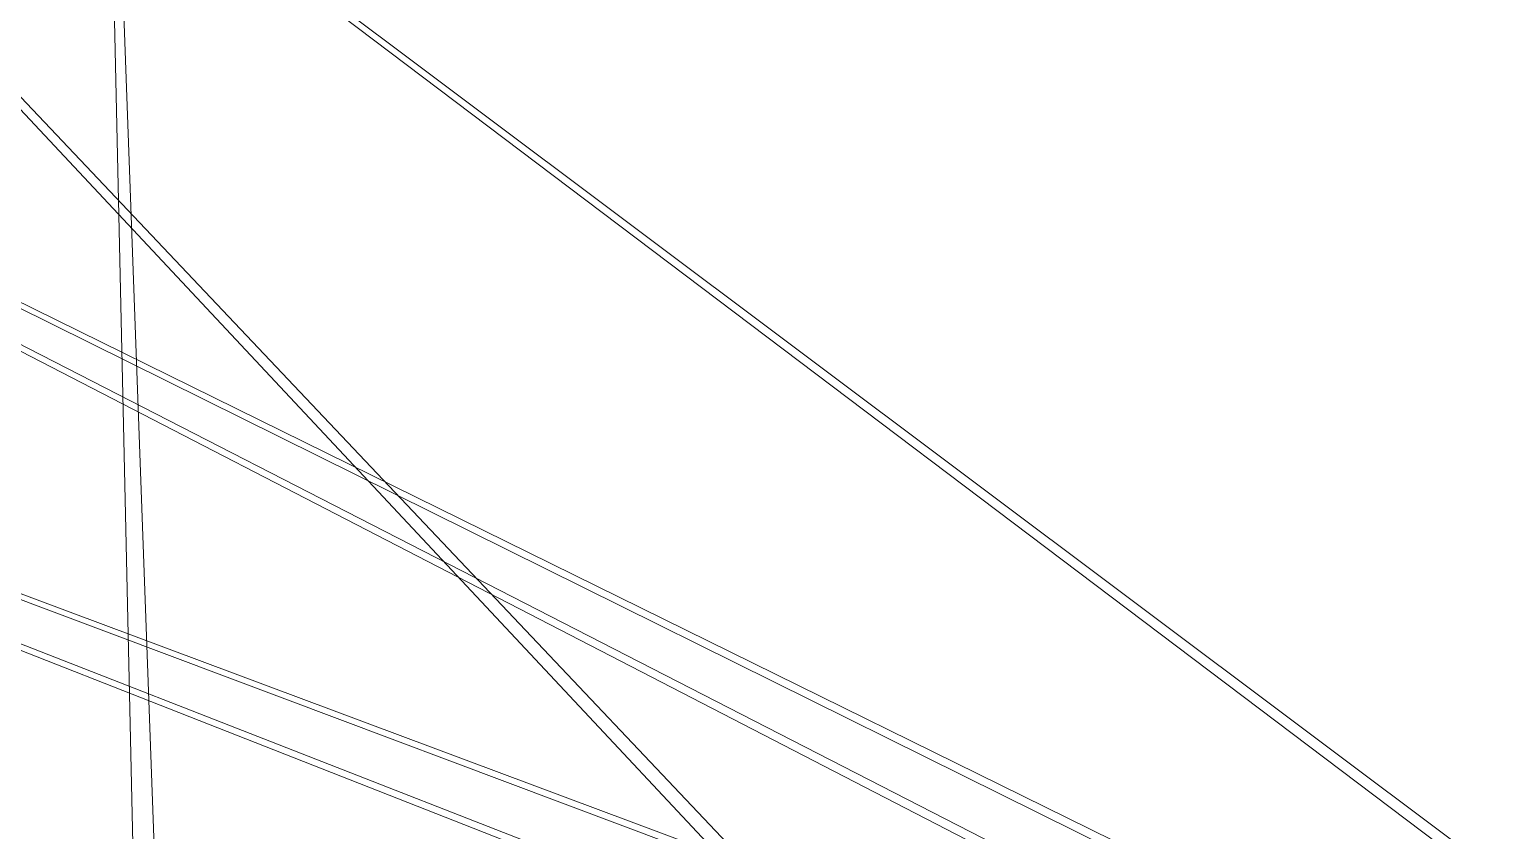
# Model space of a CAD drawing. Header units: millimetres. Extents: x -515342 to 330399, y -224905 to 507333.
# Drawn here: x -376523 to -322524, y -153694 to -124456 of the extents above; entities that cross this region are included whole.
import ezdxf

# ---------------------------------------------------------------- set-up
doc = ezdxf.new("R2010")
doc.units = ezdxf.units.MM
doc.layers.add('экспертиза ДУ', color=1, linetype='Continuous', lineweight=0)

msp = doc.modelspace()

# ---------------------------------------------------------------- linework, layer by layer
at = {"layer": 'экспертиза ДУ'}
for points in [[(-293894.6209, -177727.2942), (-416102.3658, -85462.434), (-293061.9953, -177671.4386)], [(-285871.6546, -183175.6637), (-451869.8267, -97460.6135), (-284997.8289, -183073.596)], [(-372336.6227, -172766.9144), (-373965.989, -99524.3285), (-371306.2801, -172643.3283)]]:
    msp.add_lwpolyline(points, dxfattribs=at)
at = {"layer": 'экспертиза ДУ', "elevation": 0}
for points in [[(-329584.2871, -177855.6892), (-416102.3658, -85462.434), (-328710.4614, -177753.6215)], [(-278744.9576, -183262.5355), (-451869.8267, -97460.6135), (-277871.1319, -183160.4678)], [(-484408.3576, -104842.0369), (-282653.9914, -184129.4673)], [(-281780.1656, -184027.3996), (-484408.3576, -104842.0369)], [(-484408.3576, -104842.0369), (-274887.6548, -183580.3606)], [(-274013.829, -183478.2929), (-484408.3576, -104842.0369)]]:
    msp.add_lwpolyline(points, dxfattribs=at)

doc.saveas('drawing.dxf')
